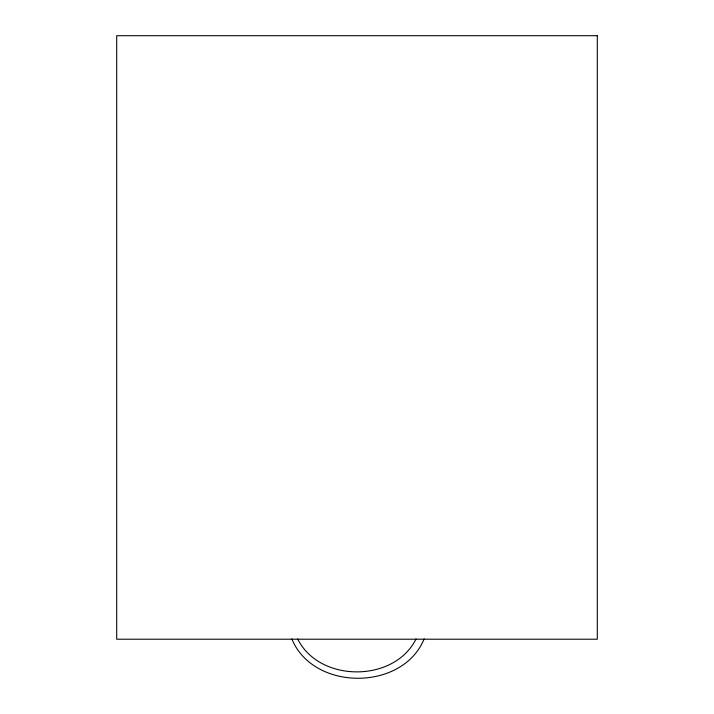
<?xml version="1.0" encoding="UTF-8"?>
<svg xmlns="http://www.w3.org/2000/svg" width="714" height="714" viewBox="0 0 714 714"><rect width="100%" height="100%" fill="white"/><g stroke="black" fill="none" stroke-linecap="round" stroke-linejoin="round"><path stroke-width="1.07" d="M424.152 638.869C402.83 691.393 313.143 691.393 291.821 638.869M416.066 638.914C394.351 682.861 319.363 682.861 297.649 638.914M597.297 35.7L116.703 35.7L116.703 639.208L597.297 639.208L597.297 35.7"/></g></svg>
